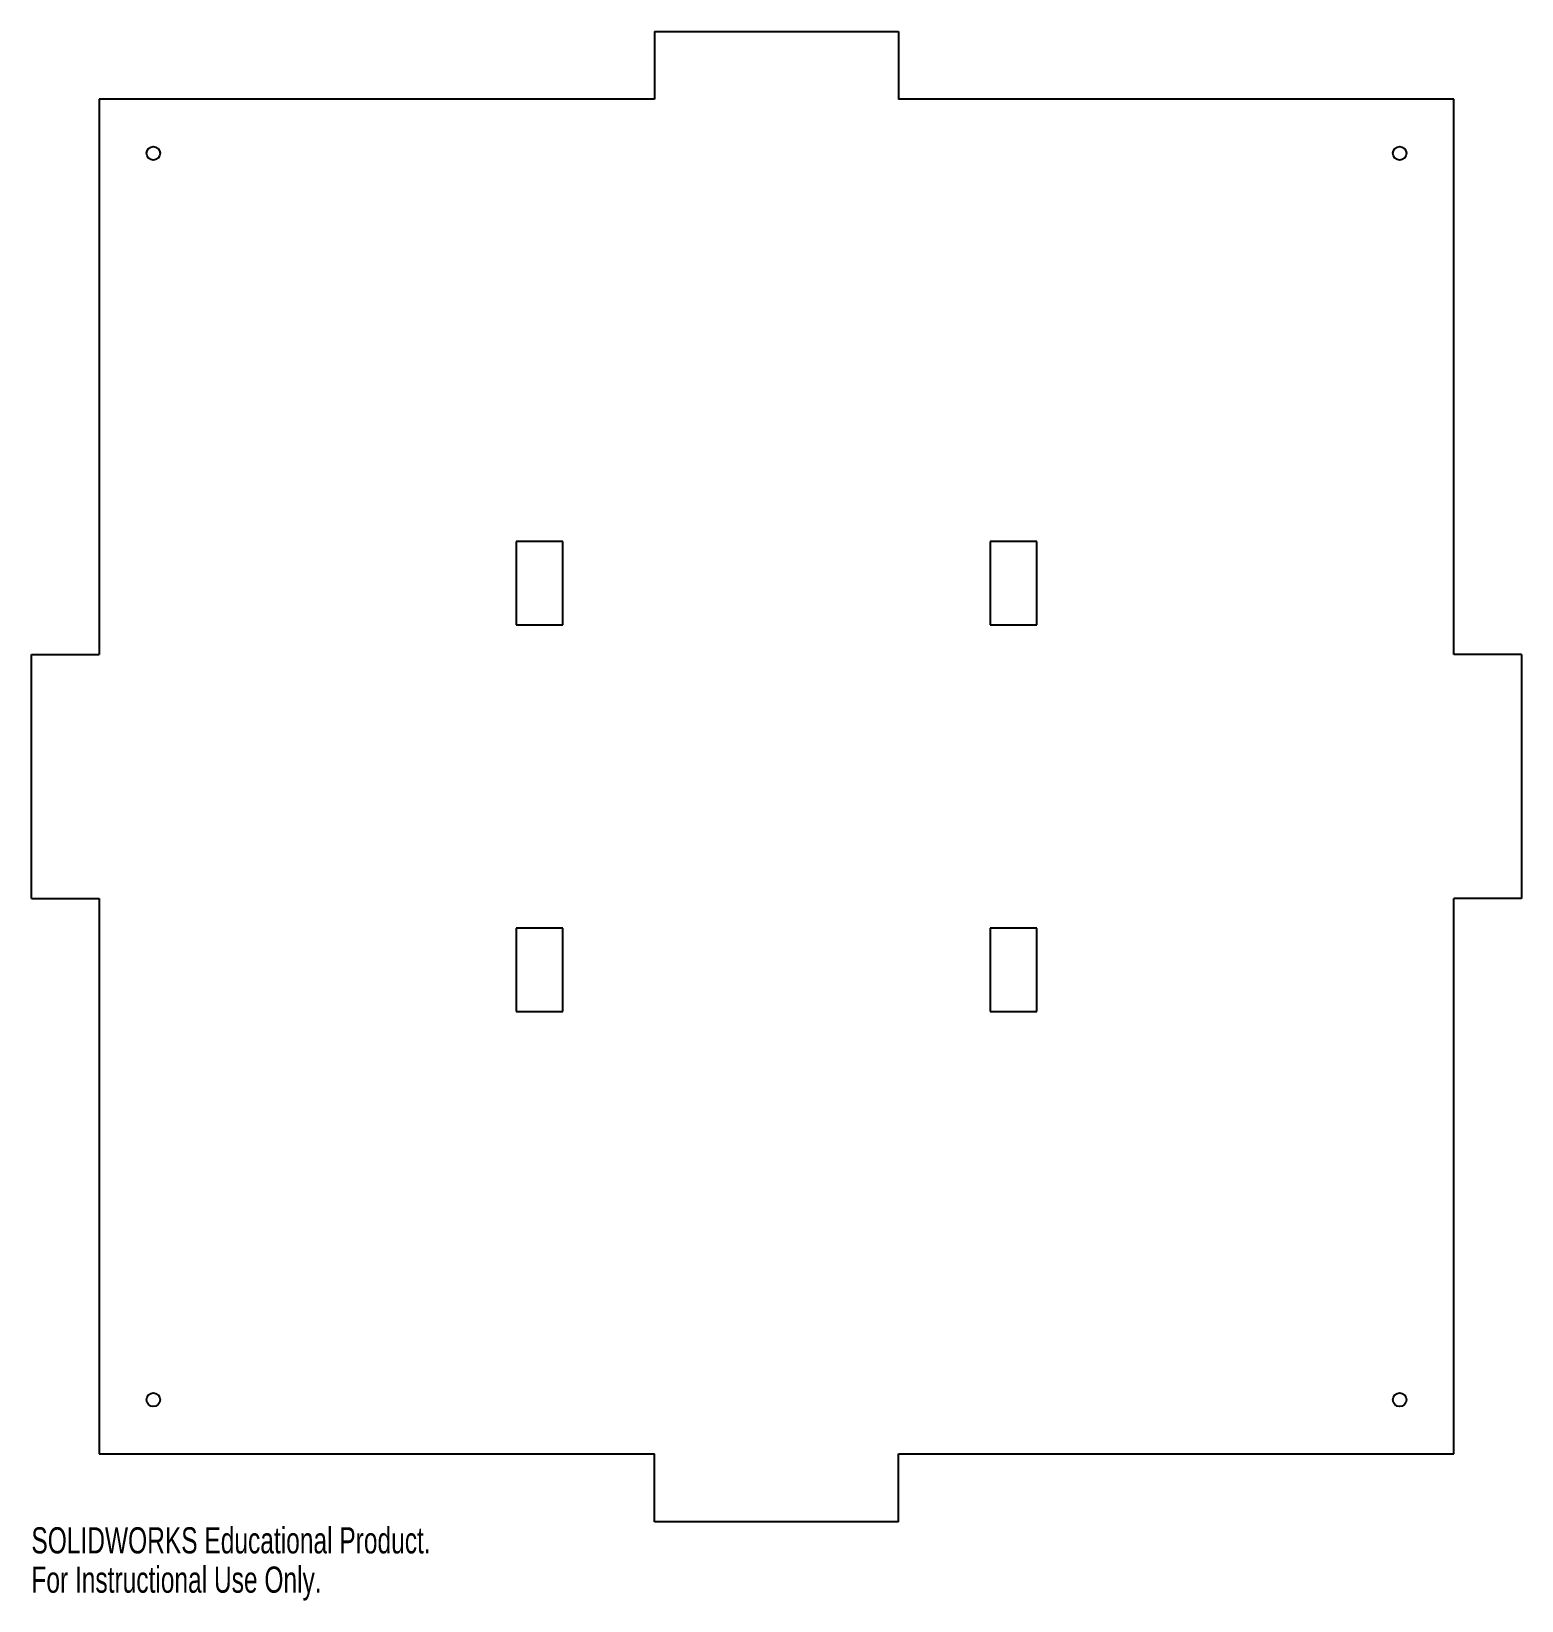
# Model space of a CAD drawing. Header units: millimetres. Extents: x -138 to 138, y -152 to 138.
import ezdxf

# ---------------------------------------------------------------- set-up
doc = ezdxf.new("R2010")
doc.units = ezdxf.units.MM
doc.styles.add('SLDTEXTSTYLE0', font='TXT', dxfattribs={"width": 0.7})

msp = doc.modelspace()

# ---------------------------------------------------------------- linework, layer by layer
at = {"color": 7, "linetype": 'Continuous', "lineweight": 25}
for p, q in [((-22.5, 137.5), (-22.5, 125)), ((-22.5, 137.5), (22.5, 137.5)), ((22.5, 137.5), (22.5, 125)), ((-125, 125), (-125, 22.5)), ((-22.5, 125), (-125, 125)), ((125, 125), (22.5, 125)), ((125, 22.5), (125, 125)), ((-48.05, 43.35), (-48.05, 28)), ((-39.45, 43.35), (-48.05, 43.35)), ((-39.45, 28), (-39.45, 43.35)), ((39.45, 43.35), (39.45, 28)), ((48.05, 43.35), (39.45, 43.35)), ((48.05, 28), (48.05, 43.35)), ((-48.05, 28), (-39.45, 28)), ((39.45, 28), (48.05, 28)), ((-137.5, -22.5), (-137.5, 22.5)), ((-137.5, 22.5), (-125, 22.5)), ((137.5, 22.5), (125, 22.5)), ((137.5, 22.5), (137.5, -22.5)), ((-137.5, -22.5), (-125, -22.5)), ((-125, -22.5), (-125, -125)), ((137.5, -22.5), (125, -22.5)), ((125, -125), (125, -22.5)), ((-48.05, -28), (-48.05, -43.35)), ((-39.45, -28), (-48.05, -28)), ((-39.45, -43.35), (-39.45, -28)), ((39.45, -28), (39.45, -43.35)), ((48.05, -28), (39.45, -28)), ((48.05, -43.35), (48.05, -28)), ((-48.05, -43.35), (-39.45, -43.35)), ((39.45, -43.35), (48.05, -43.35)), ((-125, -125), (-22.5, -125)), ((-22.5, -137.5), (-22.5, -125)), ((22.5, -125), (125, -125)), ((22.5, -137.5), (22.5, -125)), ((22.5, -137.5), (-22.5, -137.5))]:
    msp.add_line(p, q, dxfattribs=at)
for centre in [(-115, 115), (115, 115), (-115, -115), (115, -115)]:
    msp.add_circle(centre, 1.25, dxfattribs=at)

# ---------------------------------------------------------------- texts
at = {"color": 7, "linetype": 'Continuous', "char_height": 4.8336, "attachment_point": 1, "style": 'SLDTEXTSTYLE0'}
for s, insert in [('SOLIDWORKS Educational Product.', (-137.5, -138.52)), ('For Instructional Use Only.', (-137.5, -145.77))]:
    msp.add_mtext(s, dxfattribs=dict(at, insert=insert))

doc.saveas('drawing.dxf')
